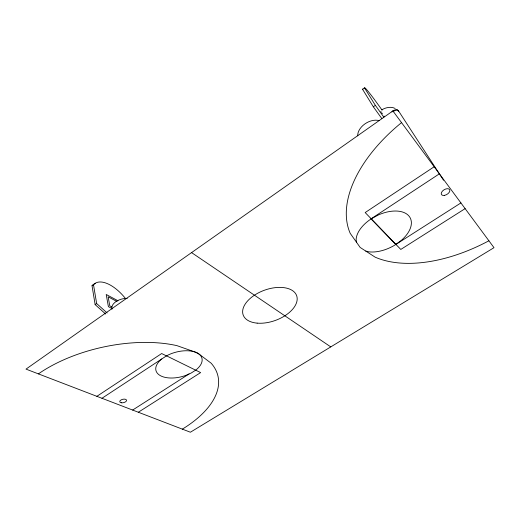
<?xml version="1.0" encoding="UTF-8"?>
<svg xmlns="http://www.w3.org/2000/svg" width="520" height="520" viewBox="0 0 520 520"><rect width="100%" height="100%" fill="white"/><g stroke="black" fill="none" stroke-linecap="round" stroke-linejoin="round"><path stroke-width="0.78" d="M381.81 118.567L373.334 106.782L362.55 89.291L364.513 87.874A38.87 1.82 55.5 0 1 382.103 110.169M105.638 314.022L95.141 304.616L92.02 285.727L93.49 284.655A33.709 16.465 54.4 0 1 125.658 298.721M95.141 304.616L96.648 303.537L93.49 284.655M373.334 106.782L375.356 105.346L364.513 87.874M434.174 166.764L365.176 212.55L400.79 249.444L465.134 208.631M96.863 396.325L161.668 353.541L166.458 355.882M439.394 173.823L371.02 218.849L395.791 244.498L460.915 202.93M101.953 398.281L166.524 355.843A23.803 12.591 -15.1 0 1 195.156 352.066L198.933 354.022A23.803 12.591 -15.1 0 1 195.715 370.123L191.113 373.068L185.725 375.44A23.803 12.591 -15.1 0 1 159.334 375.018A23.803 12.591 -15.1 0 1 161.772 358.963M132.639 410.053L189.053 373.971M138.327 412.237L200.629 372.593L166.524 355.843M381.803 109.811C385.749 107.471 390.916 106.301 395.181 108.453M365.736 251.062L368.94 251.849A29.764 17.264 -27.1 0 0 395.791 244.498L401.668 240.078A29.764 17.264 -27.1 0 0 408.564 215.592A29.764 17.264 -27.1 0 0 378.112 215.072L371.098 218.933A29.764 17.264 -27.1 0 0 356.115 239.609L356.551 242.32M112.262 308.666L108.401 306.657L106.21 294.476L117.981 300.775M111.839 306.911L109.778 305.838L108.141 296.81L116.994 301.529M191.568 252.603L330.766 346.899M96.648 303.537L107.146 312.962M443.528 180.239L398.535 110.916L397.404 109.928L394.999 110.344A3.926 2.535 -55.2 0 0 393.484 111.742M384.144 116.103L384.585 116.681M381.797 112.912L382.388 113.731M375.356 105.346L383.825 117.15M380.835 111.553L381.264 112.164M398.535 110.916L398.743 111.651L397.416 109.934A4.277 2.847 -34 0 0 391.904 111.989M92.02 285.727A33.677 16.536 54.4 0 1 95.667 283.478M357.708 135.85A14.586 9.763 -31.8 0 1 364.845 123.948A14.586 9.763 -31.8 0 1 379.125 120.64M362.55 89.291A38.831 1.944 55.5 0 1 362.83 89.187M182.351 429.137A106.886 53.339 -12.5 0 0 211.146 363.2L197.366 352.84L176.975 345.657A106.886 53.339 -12.5 0 0 38.409 373.887M488.904 240.78A129.708 74.347 -32.2 0 1 375.135 257.159L360.152 247.436L350.207 233.331A129.708 74.347 -32.2 0 1 401.538 122.629M111.989 309.199A12.662 7.56 -11.9 0 1 127.224 298.37M392.886 110.923L26 369.122L190.392 432.224L494 247.676L392.886 110.923M444.49 195.37A4.764 2.73 -30.9 0 0 449.703 189.748A4.764 2.73 -30.9 0 0 442.449 191.087A4.764 2.73 -30.9 0 0 444.49 195.37M121.342 402.772A3.465 1.729 -12.8 0 0 126.562 400.478A3.465 1.729 -12.8 0 0 121.589 399.678A3.465 1.729 -12.8 0 0 121.342 402.772M257.153 323.135A28.424 16.062 -19.9 0 0 297.173 298.252A28.424 16.062 -19.9 0 0 255.405 294.58A28.424 16.062 -19.9 0 0 257.153 323.135"/></g></svg>
